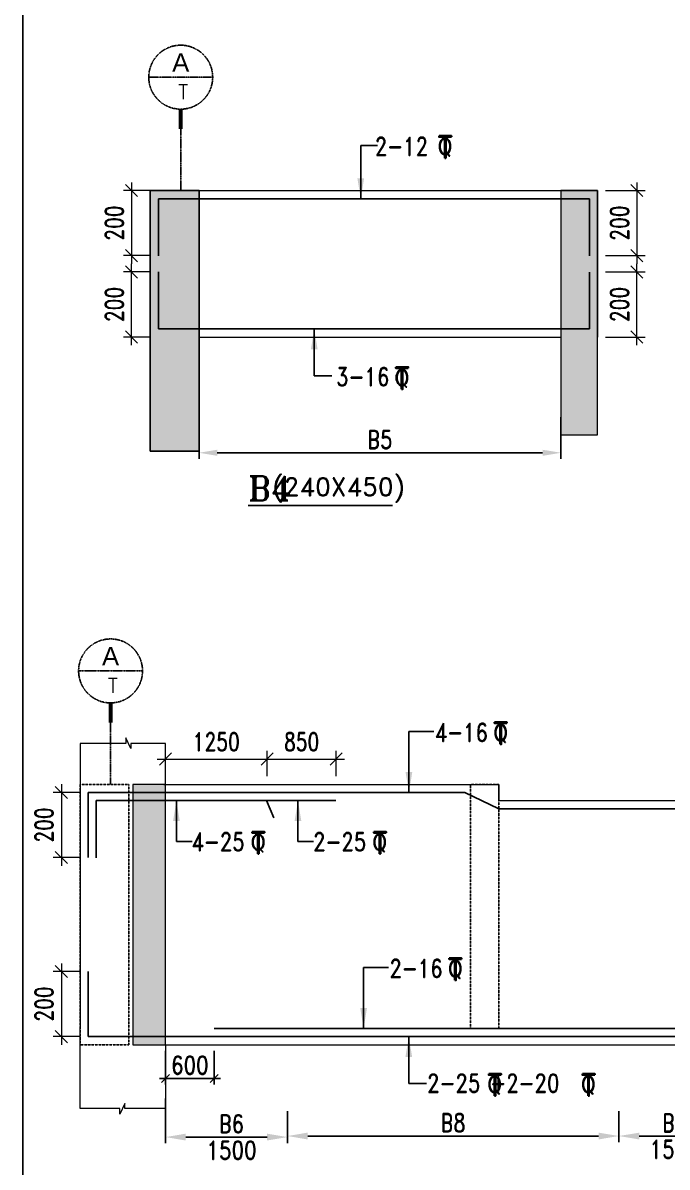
# Model space of a CAD drawing. Header units: millimetres. Extents: x 2061841 to 105821645, y -77612 to 48520811.
# Drawn here: x 2742622 to 2750544, y 29191 to 43251 of the extents above; entities that cross this region are included whole.
import ezdxf
from ezdxf.enums import TextEntityAlignment as Align

# ---------------------------------------------------------------- set-up
doc = ezdxf.new("R2010")
doc.units = ezdxf.units.MM
doc.header["$LTSCALE"] = 10
doc.header["$MEASUREMENT"] = 0
for name, pattern in [('$0$HIDDEN', [0.375, 0.25, -0.125]), ('BASEMENT COLUMN SETTING OUT-PART 2_R4$0$CENTER', [2, 1.25, -0.25, 0.25, -0.25]), ('CENTER', [2, 1.25, -0.25, 0.25, -0.25])]:
    doc.linetypes.add(name, pattern=pattern)
for name, color, linetype in [('A-Grid-Tower', 8, 'CENTER'), ('BASEMENT COLUMN SETTING OUT-PART 2_R4$0$A-GRID-MAIN', 2, 'BASEMENT COLUMN SETTING OUT-PART 2_R4$0$CENTER'), ('BEAM', 4, 'Continuous'), ('BEAM HATCH', 252, 'Continuous'), ('BEAM STIRRUPS', 3, 'Continuous'), ('BORDER', 5, 'Continuous'), ('LEADER', 3, 'Continuous'), ('REIN', 1, 'Continuous'), ('SHEET', 7, 'Continuous'), ('VIN_BEAM', 4, 'Continuous')]:
    doc.layers.add(name, color=color, linetype=linetype)
doc.layers.add('TEXT', color=2, linetype='Continuous', lineweight=25)
doc.layers.add('VIN_SLAB DIMENSION', color=3, linetype='Continuous', lineweight=13)
doc.styles.add('200', font='romand.shx', dxfattribs={"width": 0.8, "height": 225})
doc.styles.add('BASEMENT COLUMN SETTING OUT-PART 2_R4$0$MAS-TXTL', font='arial.ttf', dxfattribs={"height": 200})
doc.styles.add('BASEMENT COLUMN SETTING OUT-PART 2_R4$0$MAS-TXTS', font='romans.shx', dxfattribs={"width": 0.8, "height": 180})
doc.styles.add('PK', font='romand.shx', dxfattribs={"width": 0.7, "height": 225})
doc.styles.add('PRP 100', font='romand.shx', dxfattribs={"width": 0.75})
doc.styles.add('RD', font='romand.shx', dxfattribs={"width": 0.9, "height": 225})
doc.styles.add('ROMAND', font='romand', dxfattribs={"height": 200})
doc.styles.add('RT', font='romant.shx', dxfattribs={"height": 250})
doc.dimstyles.new('dim', dxfattribs={"dimtxt": 225, "dimasz": 150, "dimexe": 100, "dimexo": 100, "dimgap": 100, "dimtad": 1, "dimdec": 0, "dimlfac": -1, "dimrnd": 5, "dimdsep": 46, "dimtxsty": 'PRP 100', "dimblk": 'OBLIQUE', "dimcen": 1.5, "dimdle": 100, "dimclrd": 3, "dimclre": 3, "dimclrt": 2, "dimadec": 0, "dimazin": 0, "dimtfac": 1, "dimtdec": 0, "dimtix": 1, "dimtmove": 0, "dimatfit": 3, "dimldrblk": 'OBLIQUE', "dimfxl": 200, "dimlwd": -1, "dimlwe": -1, "dimarcsym": 0})
doc.dimstyles.new('GR', dxfattribs={"dimtxt": 225, "dimasz": 100, "dimexe": 50, "dimexo": 50, "dimgap": 40, "dimtad": 1, "dimdec": 0, "dimzin": 0, "dimdsep": 46, "dimtxsty": 'RD', "dimblk1": 'OBLIQUE', "dimblk2": 'OBLIQUE', "dimsah": 1, "dimcen": 0, "dimdle": 100, "dimclrd": 3, "dimclre": 3, "dimclrt": 2, "dimadec": 0, "dimazin": 0, "dimtfac": 1, "dimtdec": 0, "dimtix": 1, "dimtmove": 0, "dimatfit": 3, "dimfxl": 1, "dimtolj": 1, "dimtzin": 0, "dimarcsym": 0})
doc.dimstyles.new('GR2', dxfattribs={"dimtxt": 225, "dimasz": 100, "dimexe": 75, "dimexo": 75, "dimgap": 50, "dimtad": 1, "dimdec": 0, "dimdsep": 46, "dimtxsty": '200', "dimblk1": 'OBLIQUE', "dimblk2": 'OBLIQUE', "dimsah": 1, "dimcen": 50, "dimdle": 75, "dimclrd": 3, "dimclre": 3, "dimclrt": 2, "dimadec": 0, "dimazin": 0, "dimtfac": 1, "dimtdec": 0, "dimtix": 1, "dimtmove": 0, "dimatfit": 3, "dimldrblk": 'OBLIQUE', "dimfxl": 1, "dimtolj": 1, "dimtzin": 0, "dimarcsym": 0})

# ---------------------------------------------------------------- blocks, each defined once
blk = doc.blocks.new('*D1998')
at = {"layer": 'BEAM STIRRUPS', "color": 3, "lineweight": -2, "ltscale": 0.25, "transparency": 16777216}
for p, q in [((2744788, 38563), (2744788, 37894)), ((2749238, 38408), (2749238, 37894)), ((2749013, 37969), (2745013, 37969))]:
    blk.add_line(p, q, dxfattribs=at)
at = {"layer": 'BEAM STIRRUPS', "color": 3, "linetype": 'Continuous', "ltscale": 0.25, "transparency": 16777216}
for points in [[(2745013, 38006), (2745013, 37931), (2744788, 37969)], [(2749013, 38006), (2749013, 37931), (2749238, 37969)]]:
    blk.add_solid(points, dxfattribs=at)
at = {"layer": 'Defpoints', "color": 0, "linetype": 'Continuous', "ltscale": 0.25, "transparency": 16777216}
for p in [(2744788, 38638, 2), (2749238, 38483, 46), (2744788, 37969)]:
    blk.add_point(p, dxfattribs=at)
at = {"layer": 'BEAM STIRRUPS', "color": 2, "linetype": 'Continuous', "ltscale": 0.25, "transparency": 16777216, "insert": (2747013, 38131), "char_height": 225, "attachment_point": 5, "rotation": 360, "style": '200'}
blk.add_mtext('\\A1;B5', dxfattribs=at)
blk = doc.blocks.new('_Oblique')
at = {"color": 0, "linetype": 'ByBlock', "lineweight": -2}
blk.add_line((-0.5, -0.5), (0.5, 0.5), dxfattribs=at)
blk = doc.blocks.new('A$C33BE299A')
at = {"layer": 'SHEET', "color": 4, "style": 'ROMAND'}
for s, height, p in [('T', 170, (-16.2, 0)), ('Q', 125, (-14.4, 26.9))]:
    blk.add_text(s, height=height, dxfattribs=at).set_placement(p)
blk = doc.blocks.new('*D1838')
at = {"layer": 'Defpoints', "color": 0, "transparency": 16777216}
for p in [(2745625, 34205), (2744375, 33895, 0), (2745625, 33895, 0)]:
    blk.add_point(p, dxfattribs=at)
at = {"layer": 'VIN_SLAB DIMENSION', "color": 3, "transparency": 16777216}
for p, q in [((2744275, 34205), (2745725, 34205)), ((2744375, 33995), (2744375, 34305)), ((2745625, 33995), (2745625, 34305))]:
    blk.add_line(p, q, dxfattribs=at)
at = {"layer": 'VIN_SLAB DIMENSION', "color": 3, "transparency": 16777216, "xscale": 150, "yscale": 150, "zscale": 150, "rotation": 180}
blk.add_blockref('_Oblique', (2744375, 34205), dxfattribs=at)
at = {"layer": 'VIN_SLAB DIMENSION', "color": 3, "transparency": 16777216, "xscale": 150, "yscale": 150, "zscale": 150}
blk.add_blockref('_Oblique', (2745625, 34205), dxfattribs=at)
at = {"layer": 'VIN_SLAB DIMENSION', "color": 2, "transparency": 16777216, "insert": (2745000, 34418), "char_height": 225, "attachment_point": 5, "style": 'PRP 100'}
blk.add_mtext('1250', dxfattribs=at)
blk = doc.blocks.new('OBLIQUE')
blk = doc.blocks.new('*D1839')
at = {"layer": 'Defpoints', "color": 0, "transparency": 16777216}
for p in [(2746475, 34205), (2745625, 33895, 0), (2746475, 33895, 0)]:
    blk.add_point(p, dxfattribs=at)
at = {"layer": 'VIN_SLAB DIMENSION', "color": 3, "transparency": 16777216}
for p, q in [((2745525, 34205), (2746575, 34205)), ((2745625, 33995), (2745625, 34305)), ((2746475, 33995), (2746475, 34305))]:
    blk.add_line(p, q, dxfattribs=at)
at = {"layer": 'VIN_SLAB DIMENSION', "color": 3, "transparency": 16777216, "xscale": 150, "yscale": 150, "zscale": 150, "rotation": 180}
blk.add_blockref('_Oblique', (2745625, 34205), dxfattribs=at)
at = {"layer": 'VIN_SLAB DIMENSION', "color": 3, "transparency": 16777216, "xscale": 150, "yscale": 150, "zscale": 150}
blk.add_blockref('_Oblique', (2746475, 34205), dxfattribs=at)
at = {"layer": 'VIN_SLAB DIMENSION', "color": 2, "transparency": 16777216, "insert": (2746050, 34418), "char_height": 225, "attachment_point": 5, "style": 'PRP 100'}
blk.add_mtext('850', dxfattribs=at)
blk = doc.blocks.new('*D1840')
at = {"layer": 'BEAM', "color": 3, "lineweight": -2, "transparency": 16777216}
for p, q in [((2744375, 30620), (2744375, 30205)), ((2744975, 30620), (2744975, 30205)), ((2744300, 30280), (2745050, 30280))]:
    blk.add_line(p, q, dxfattribs=at)
at = {"layer": 'Defpoints', "color": 0, "transparency": 16777216}
for p in [(2744375, 30695, 0), (2744975, 30695, 0), (2744975, 30280)]:
    blk.add_point(p, dxfattribs=at)
at = {"layer": 'BEAM', "color": 3, "lineweight": -2, "transparency": 16777216, "xscale": 100, "yscale": 100, "zscale": 100, "rotation": 180}
blk.add_blockref('_Oblique', (2744375, 30280), dxfattribs=at)
at = {"layer": 'BEAM', "color": 3, "lineweight": -2, "transparency": 16777216, "xscale": 100, "yscale": 100, "zscale": 100}
blk.add_blockref('_Oblique', (2744975, 30280), dxfattribs=at)
at = {"layer": 'BEAM', "color": 2, "transparency": 16777216, "insert": (2744675, 30443), "char_height": 225, "attachment_point": 5, "style": '200'}
blk.add_mtext('\\A1;600', dxfattribs=at)
blk = doc.blocks.new('*D1892')
at = {"layer": 'BEAM', "color": 3, "lineweight": -2, "transparency": 16777216}
for p, q in [((2744375, 30034), (2744375, 29485)), ((2745875, 29879), (2745875, 29485)), ((2744625, 29560), (2745625, 29560))]:
    blk.add_line(p, q, dxfattribs=at)
at = {"layer": 'BEAM', "color": 3, "transparency": 16777216}
for points in [[(2744625, 29602), (2744625, 29518), (2744375, 29560)], [(2745625, 29602), (2745625, 29518), (2745875, 29560)]]:
    blk.add_solid(points, dxfattribs=at)
at = {"layer": 'Defpoints', "color": 0, "transparency": 16777216}
for p in [(2744375, 30109, 0), (2745875, 29954, 0), (2745875, 29560)]:
    blk.add_point(p, dxfattribs=at)
at = {"layer": 'BEAM', "color": 2, "transparency": 16777216, "char_height": 225, "attachment_point": 5, "style": '200'}
for s, insert in [('\\A1;B6', (2745188, 29723)), ('\\A1;1500', (2745188, 29398))]:
    blk.add_mtext(s, dxfattribs=dict(at, insert=insert))
blk = doc.blocks.new('*D1893')
at = {"layer": 'BEAM', "color": 3, "lineweight": -2, "transparency": 16777216}
for p, q in [((2751450, 30035), (2751450, 29498)), ((2749950, 29879), (2749950, 29498)), ((2751200, 29573), (2750200, 29573))]:
    blk.add_line(p, q, dxfattribs=at)
at = {"layer": 'BEAM', "color": 3, "transparency": 16777216}
for points in [[(2750200, 29614), (2750200, 29531), (2749950, 29573)], [(2751200, 29614), (2751200, 29531), (2751450, 29573)]]:
    blk.add_solid(points, dxfattribs=at)
at = {"layer": 'Defpoints', "color": 0, "transparency": 16777216}
for p in [(2751450, 30110, 0), (2749950, 29954, 0), (2749950, 29573)]:
    blk.add_point(p, dxfattribs=at)
at = {"layer": 'BEAM', "color": 2, "transparency": 16777216, "char_height": 225, "attachment_point": 5, "style": '200'}
for s, insert in [('\\A1;B6', (2750637, 29735)), ('\\A1;1500', (2750637, 29410))]:
    blk.add_mtext(s, dxfattribs=dict(at, insert=insert))
blk = doc.blocks.new('*D1894')
at = {"layer": 'BEAM', "color": 3, "lineweight": -2, "transparency": 16777216}
for p, q in [((2749950, 29879), (2749950, 29498)), ((2745875, 29804), (2745875, 29498)), ((2746125, 29573), (2749700, 29573))]:
    blk.add_line(p, q, dxfattribs=at)
at = {"layer": 'BEAM', "color": 3, "transparency": 16777216}
for points in [[(2746125, 29615), (2746125, 29531), (2745875, 29573)], [(2749700, 29615), (2749700, 29531), (2749950, 29573)]]:
    blk.add_solid(points, dxfattribs=at)
at = {"layer": 'Defpoints', "color": 0, "transparency": 16777216}
for p in [(2749950, 29954, 14), (2745875, 29879), (2749950, 29573)]:
    blk.add_point(p, dxfattribs=at)
at = {"layer": 'BEAM', "color": 2, "transparency": 16777216, "insert": (2747913, 29736), "char_height": 225, "attachment_point": 5, "style": '200'}
blk.add_mtext('\\A1;B8', dxfattribs=at)
blk = doc.blocks.new('BASEMENT COLUMN SETTING OUT-PART 2_R4$0$GRID TARGET1')
blk.add_wipeout([(393, -655), (392, -641), (392, -628), (390, -614), (389, -600), (387, -587), (384, -573), (381, -560), (377, -547), (373, -534), (369, -521), (364, -508), (359, -495), (353, -483), (347, -471), (340, -459), (333, -447), (325, -435), (318, -424), (309, -413), (301, -403), (292, -392), (282, -382), (273, -373), (263, -363), (252, -354), (242, -346), (231, -337), (220, -330), (208, -322), (196, -315), (184, -308), (172, -302), (160, -296), (147, -291), (134, -286), (121, -282), (108, -278), (95, -274), (82, -271), (68, -268), (55, -266), (41, -265), (27, -263), (14, -263), (0, -262), (-14, -263), (-27, -263), (-41, -265), (-55, -266), (-68, -268), (-82, -271), (-95, -274), (-108, -278), (-121, -282), (-134, -286), (-147, -291), (-160, -296), (-172, -302), (-184, -308), (-196, -315), (-208, -322), (-220, -330), (-231, -337), (-242, -346), (-252, -354), (-263, -363), (-273, -373), (-282, -382), (-292, -392), (-301, -403), (-309, -413), (-318, -424), (-325, -435), (-333, -447), (-340, -459), (-347, -471), (-353, -483), (-359, -495), (-364, -508), (-369, -521), (-373, -534), (-377, -547), (-381, -560), (-384, -573), (-387, -587), (-389, -600), (-390, -614), (-392, -628), (-392, -641), (-393, -655), (-392, -669), (-392, -682), (-390, -696), (-389, -710), (-387, -723), (-384, -737), (-381, -750), (-377, -763), (-373, -776), (-369, -789), (-364, -802), (-359, -815), (-353, -827), (-347, -839), (-340, -851), (-333, -863), (-325, -875), (-318, -886), (-309, -897), (-301, -907), (-292, -918), (-282, -928), (-273, -937), (-263, -947), (-252, -956), (-242, -964), (-231, -973), (-220, -981), (-208, -988), (-196, -995), (-184, -1002), (-172, -1008), (-160, -1014), (-147, -1019), (-134, -1024), (-121, -1028), (-108, -1032), (-95, -1036), (-82, -1039), (-68, -1042), (-55, -1044), (-41, -1046), (-27, -1047), (-14, -1047), (0, -1048), (14, -1047), (27, -1047), (41, -1046), (55, -1044), (68, -1042), (82, -1039), (95, -1036), (108, -1032), (121, -1028), (134, -1024), (147, -1019), (160, -1014), (172, -1008), (184, -1002), (196, -995), (208, -988), (220, -981), (231, -973), (242, -964), (252, -956), (263, -947), (273, -937), (282, -928), (292, -918), (301, -907), (309, -897), (318, -886), (325, -875), (333, -863), (340, -851), (347, -839), (353, -827), (359, -815), (364, -802), (369, -789), (373, -776), (377, -763), (381, -750), (384, -737), (387, -723), (389, -710), (390, -696), (392, -682), (392, -669)])
blk.add_line((-393, -655), (393, -655))
at = {"const_width": 48.8}
blk.add_lwpolyline([(0, -1048), (0, -1292)], dxfattribs=at)
blk.add_circle((0, -655), 393)
for tag, height, style, p in [('AS', 225, 'BASEMENT COLUMN SETTING OUT-PART 2_R4$0$MAS-TXTL', (0, -586)), ('REF', 180, 'BASEMENT COLUMN SETTING OUT-PART 2_R4$0$MAS-TXTS', (29, -925))]:
    blk.add_attdef(tag, text='', height=height, dxfattribs=dict(style=style)).set_placement(p, align=Align.CENTER)
blk = doc.blocks.new('*D1157')
at = {"layer": 'Defpoints', "color": 0, "transparency": 16777216}
for p in [(2744288, 41191, 52), (2743958, 40391), (2744288, 40391, 51)]:
    blk.add_point(p, dxfattribs=at)
at = {"layer": 'VIN_SLAB DIMENSION', "color": 3, "transparency": 16777216}
for p, q in [((2743958, 41291), (2743958, 40291)), ((2744188, 41191), (2743858, 41191)), ((2744188, 40391), (2743858, 40391))]:
    blk.add_line(p, q, dxfattribs=at)
at = {"layer": 'VIN_SLAB DIMENSION', "color": 3, "transparency": 16777216, "xscale": 150, "yscale": 150, "zscale": 150}
for p, rotation in [((2743958, 41191), 90), ((2743958, 40391), 270)]:
    blk.add_blockref('_Oblique', p, dxfattribs=dict(at, rotation=rotation))
at = {"layer": 'VIN_SLAB DIMENSION', "color": 2, "transparency": 16777216, "insert": (2743746, 40791), "char_height": 225, "attachment_point": 5, "rotation": 90, "style": 'PRP 100'}
blk.add_mtext('200', dxfattribs=at)
blk = doc.blocks.new('*D1158')
at = {"layer": 'Defpoints', "color": 0, "transparency": 16777216}
for p in [(2743958, 40191), (2744288, 40191, 51), (2744288, 39391, 52)]:
    blk.add_point(p, dxfattribs=at)
at = {"layer": 'VIN_SLAB DIMENSION', "color": 3, "transparency": 16777216}
for p, q in [((2743958, 39291), (2743958, 40291)), ((2744188, 40191), (2743858, 40191)), ((2744188, 39391), (2743858, 39391))]:
    blk.add_line(p, q, dxfattribs=at)
at = {"layer": 'VIN_SLAB DIMENSION', "color": 3, "transparency": 16777216, "xscale": 150, "yscale": 150, "zscale": 150}
for p, rotation in [((2743958, 40191), 90), ((2743958, 39391), 270)]:
    blk.add_blockref('_Oblique', p, dxfattribs=dict(at, rotation=rotation))
at = {"layer": 'VIN_SLAB DIMENSION', "color": 2, "transparency": 16777216, "insert": (2743746, 39791), "char_height": 225, "attachment_point": 5, "rotation": 90, "style": 'PRP 100'}
blk.add_mtext('200', dxfattribs=at)
blk = doc.blocks.new('*D1159')
at = {"layer": 'Defpoints', "color": 0, "transparency": 16777216}
for p in [(2749688, 41191, 52), (2749688, 40391, 51), (2750172, 40391)]:
    blk.add_point(p, dxfattribs=at)
at = {"layer": 'VIN_SLAB DIMENSION', "color": 3, "transparency": 16777216}
for p, q in [((2750172, 41291), (2750172, 40291)), ((2749788, 41191), (2750272, 41191)), ((2749788, 40391), (2750272, 40391))]:
    blk.add_line(p, q, dxfattribs=at)
at = {"layer": 'VIN_SLAB DIMENSION', "color": 3, "transparency": 16777216, "xscale": 150, "yscale": 150, "zscale": 150}
for p, rotation in [((2750172, 41191), 90), ((2750172, 40391), 270)]:
    blk.add_blockref('_Oblique', p, dxfattribs=dict(at, rotation=rotation))
at = {"layer": 'VIN_SLAB DIMENSION', "color": 2, "transparency": 16777216, "insert": (2749959, 40791), "char_height": 225, "attachment_point": 5, "rotation": 90, "style": 'PRP 100'}
blk.add_mtext('200', dxfattribs=at)
blk = doc.blocks.new('*D1160')
at = {"layer": 'Defpoints', "color": 0, "transparency": 16777216}
for p in [(2749688, 40191, 51), (2750172, 40191), (2749688, 39391, 52)]:
    blk.add_point(p, dxfattribs=at)
at = {"layer": 'VIN_SLAB DIMENSION', "color": 3, "transparency": 16777216}
for p, q in [((2750172, 39291), (2750172, 40291)), ((2749788, 40191), (2750272, 40191)), ((2749788, 39391), (2750272, 39391))]:
    blk.add_line(p, q, dxfattribs=at)
at = {"layer": 'VIN_SLAB DIMENSION', "color": 3, "transparency": 16777216, "xscale": 150, "yscale": 150, "zscale": 150}
for p, rotation in [((2750172, 40191), 90), ((2750172, 39391), 270)]:
    blk.add_blockref('_Oblique', p, dxfattribs=dict(at, rotation=rotation))
at = {"layer": 'VIN_SLAB DIMENSION', "color": 2, "transparency": 16777216, "insert": (2749959, 39791), "char_height": 225, "attachment_point": 5, "rotation": 90, "style": 'PRP 100'}
blk.add_mtext('200', dxfattribs=at)
blk = doc.blocks.new('*D1171')
at = {"layer": 'Defpoints', "color": 0, "transparency": 16777216}
for p in [(2743424, 33795, 52), (2743095, 32995), (2743424, 32995, 51)]:
    blk.add_point(p, dxfattribs=at)
at = {"layer": 'VIN_SLAB DIMENSION', "color": 3, "transparency": 16777216}
for p, q in [((2743095, 33895), (2743095, 32895)), ((2743324, 33795), (2742995, 33795)), ((2743324, 32995), (2742995, 32995))]:
    blk.add_line(p, q, dxfattribs=at)
at = {"layer": 'VIN_SLAB DIMENSION', "color": 3, "transparency": 16777216, "xscale": 150, "yscale": 150, "zscale": 150}
for p, rotation in [((2743095, 33795), 90), ((2743095, 32995), 270)]:
    blk.add_blockref('_Oblique', p, dxfattribs=dict(at, rotation=rotation))
at = {"layer": 'VIN_SLAB DIMENSION', "color": 2, "transparency": 16777216, "insert": (2742882, 33395), "char_height": 225, "attachment_point": 5, "rotation": 90, "style": 'PRP 100'}
blk.add_mtext('200', dxfattribs=at)
blk = doc.blocks.new('*D1172')
at = {"layer": 'Defpoints', "color": 0, "transparency": 16777216}
for p in [(2743424, 31595, 52), (2743095, 30795), (2743424, 30795, 51)]:
    blk.add_point(p, dxfattribs=at)
at = {"layer": 'VIN_SLAB DIMENSION', "color": 3, "transparency": 16777216}
for p, q in [((2743095, 31695), (2743095, 30695)), ((2743324, 31595), (2742995, 31595)), ((2743324, 30795), (2742995, 30795))]:
    blk.add_line(p, q, dxfattribs=at)
at = {"layer": 'VIN_SLAB DIMENSION', "color": 3, "transparency": 16777216, "xscale": 150, "yscale": 150, "zscale": 150}
for p, rotation in [((2743095, 31595), 90), ((2743095, 30795), 270)]:
    blk.add_blockref('_Oblique', p, dxfattribs=dict(at, rotation=rotation))
at = {"layer": 'VIN_SLAB DIMENSION', "color": 2, "transparency": 16777216, "insert": (2742882, 31195), "char_height": 225, "attachment_point": 5, "rotation": 90, "style": 'PRP 100'}
blk.add_mtext('200', dxfattribs=at)

msp = doc.modelspace()

# ---------------------------------------------------------------- hatches: boundary and pattern name
at = {"layer": 'BEAM HATCH'}
for points in [[(2744788.1, 41190.6), (2744187.8, 41190.6), (2744187.8, 37990.6), (2744788.1, 37990.6)], [(2749237.7, 41190.6), (2749237.7, 38190.6), (2749687.8, 38190.6), (2749687.8, 41190.6)], [(2744375, 33894.6), (2743975.2, 33894.6), (2743975.2, 30694.6), (2744375, 30694.6)]]:
    msp.add_hatch(color=252, dxfattribs=at).paths.add_polyline_path(points)

# ---------------------------------------------------------------- linework, layer by layer
at = {"layer": 'A-Grid-Tower', "color": 6}
for p, q in [((2744562.8, 41947.5), (2744562.8, 41190.6, -1.8)), ((2743700.2, 34651.5, 0), (2743700.2, 33894.6, 0))]:
    msp.add_line(p, q, dxfattribs=at)
at = {"layer": 'BEAM', "lineweight": 13}
for p, q in [((2744187.8, 41190.6), (2744187.8, 39390.6, 0)), ((2744788.1, 41190.6, 0), (2749687.8, 41190.6, 0)), ((2749687.8, 41190.6, 0), (2749687.8, 39390.6, 0)), ((2744788.1, 39390.6, 0), (2749237.7, 39390.6, 0)), ((2743887.7, 34465.2, -51.6), (2743887.7, 34394.6, -51.6)), ((2743950.8, 34333.6, -51.6), (2743887.7, 34465.2, -51.6)), ((2743325.2, 34394.6, 0), (2743325.2, 33894.6, 0)), ((2743887.7, 34394.6, -51.6), (2743325.2, 34394.6, 51.6)), ((2743950.8, 34394.6, -51.6), (2743950.8, 34333.6, -51.6)), ((2744375, 34394.6, 0), (2743950.8, 34394.6, -51.6)), ((2744375, 33894.6, 0), (2744375, 34394.6, 0)), ((2743325.2, 33894.6, 51.6), (2743325.2, 30894.6, 51.6)), ((2744355.5, 33894.6, 0), (2748475.2, 33894.6, 0)), ((2748475.2, 33694.6, 0), (2751875.2, 33694.6, 0)), ((2743325.2, 29911.6, 0), (2743325.2, 30894.6, 0)), ((2744355.5, 30694.6, 0), (2751875.2, 30694.6, 0)), ((2744375, 30694.6, 0), (2744375, 29911.6, 0)), ((2743877.6, 29972.6, -51.6), (2743814.5, 29841, -51.6)), ((2743877.6, 29911.6, -51.6), (2743877.6, 29972.6, -51.6)), ((2743814.5, 29911.6, -51.6), (2743325.2, 29911.6, 51.6)), ((2743814.5, 29841, -51.6), (2743814.5, 29911.6, -51.6)), ((2744375, 29911.6, 0), (2743877.6, 29911.6, -51.6))]:
    msp.add_line(p, q, dxfattribs=at)
at = {"layer": 'BEAM'}
msp.add_line((2748475.2, 33894.6, 0), (2748475.2, 33694.6, 0), dxfattribs=at)
at = {"layer": 'BEAM', "lineweight": 13, "elevation": 0}
msp.add_lwpolyline([(2749237.7, 41190.6), (2749237.7, 38190.6), (2749687.8, 38190.6), (2749687.8, 41190.6), (2749237.7, 41190.6), (2749237.7, 40927.7)], dxfattribs=at)
msp.add_lwpolyline([(2744375, 33894.6), (2743975.2, 33894.6), (2743975.2, 30694.6), (2744375, 30694.6)], close=True, dxfattribs=at)
at = {"layer": 'BORDER'}
msp.add_lwpolyline([(2742621.9, -702.5), (2832621.9, -702.5), (2832621.9, 59297.5), (2742621.9, 59297.5)], close=True, dxfattribs=at)
at = {"layer": 'REIN'}
for p, q in [((2744287.8, 41090.6, 0), (2749587.9, 41090.6, 0)), ((2744287.8, 41090.6, 0), (2744287.8, 40390.6)), ((2749587.9, 41090.6), (2749587.9, 40387.2, 0)), ((2744287.8, 40190.6), (2744287.8, 39490.6, 0)), ((2749587.9, 40190.2, 0), (2749587.9, 39490.6, 0)), ((2744287.8, 39490.6, 0), (2749587.9, 39490.6, 0)), ((2743424.4, 33794.6, 51.6), (2748056.3, 33794.6, 5.1)), ((2743424.4, 33794.6, 154.7), (2743424.4, 32994.6, 154.7)), ((2748475.2, 33594.6, 0), (2748056.3, 33794.6, 5.1)), ((2743524.4, 33694.6, 154.7), (2746469.2, 33694.6, 0)), ((2743524.4, 33694.6, 154.7), (2743524.4, 32993, 154.7)), ((2745619.6, 33694.6, 0), (2745709.7, 33484.4, 0)), ((2748475.2, 33594.6, 0), (2751770.7, 33594.6, 0)), ((2743424.4, 31594.6, 154.7), (2743424.4, 30794.6, 154.7)), ((2743424.4, 30794.6, 154.7), (2751671.6, 30794.6, 0)), ((2744975.6, 30894.6, 0), (2750850.2, 30894.6, 0))]:
    msp.add_line(p, q, dxfattribs=at)
at = {"layer": 'VIN_BEAM', "elevation": 0}
msp.add_lwpolyline([(2744788.1, 41190.6), (2744187.8, 41190.6), (2744187.8, 37990.6), (2744788.1, 37990.6)], close=True, dxfattribs=at)
at = {"layer": 'VIN_BEAM', "linetype": '$0$HIDDEN', "elevation": 0}
for points in [[(2743925.2, 33894.6), (2743325.2, 33894.6), (2743325.2, 30694.6), (2743925.2, 30694.6)], [(2748125.2, 33894.6), (2748475.2, 33894.6), (2748475.2, 30894.6), (2748125.2, 30894.6)]]:
    msp.add_lwpolyline(points, close=True, dxfattribs=at)

# ---------------------------------------------------------------- block references
at = {"layer": 'TEXT', "color": 2, "xscale": 1.600000001490116, "yscale": 1.600000001490116, "zscale": 1.600000001490116}
msp.add_blockref('A$C33BE299A', (2747741.9, 41590.7, 243658), dxfattribs=at)
at = {"layer": 'TEXT', "color": 1, "xscale": 1.600000001490116, "yscale": 1.600000001490116, "zscale": 1.600000001490116}
for p in [(2747211.3, 38749.1, 243658.3), (2748425.1, 34386.4, 243658.3), (2745443.8, 33041, 243658.3), (2746938.8, 33041, 243658.3), (2747868, 31486.4, 243658.3), (2748352.5, 30065.3, 243670.3), (2749504, 30065.3, 243670.3)]:
    msp.add_blockref('A$C33BE299A', p, dxfattribs=at)

# ---------------------------------------------------------------- texts
at = {"layer": 'TEXT', "color": 2, "style": 'PK', "width": 0.8}
for s, p in [('2-12', (2746949.1, 41620.9, -0.2)), ('3-16', (2746474.1, 38790.7, -0.2)), ('4-16', (2747686.2, 34419.8, -0.2)), ('4-25', (2744694.6, 33076.9, 0)), ('2-25', (2746189.6, 33076.9, 0)), ('2-16', (2747129.1, 31519.8, -0.2))]:
    msp.add_text(s, height=225, dxfattribs=at).set_placement(p)
at = {"layer": 'TEXT', "color": 1, "style": 'RT'}
msp.add_text('%%UB4      ', height=300, dxfattribs=at).set_placement((2746278.6, 37531.8, 0), align=Align.MIDDLE_CENTER)
at = {"layer": 'TEXT', "color": 2, "style": 'RD'}
msp.add_text('(240X450)', height=225, dxfattribs=at).set_placement((2745695, 37437.8, 0))
at = {"layer": 'TEXT', "color": 2, "style": 'PK', "width": 0.8}
msp.add_text('2-25 +2-20', height=225, rotation=0, dxfattribs=at).set_placement((2747592.5, 30109, 12))

# ---------------------------------------------------------------- dimensions: what is measured, and where the dimension line sits
at = {"layer": 'BEAM'}
dim = msp.add_linear_dim(base=(2744975, 30280.1), p1=(2744375, 30694.6, 0), p2=(2744975, 30694.6, 0), dimstyle='GR2', override={"dimldrblk": 'OBLIQUE'}, dxfattribs=at)
dim.commit()
dim.dimension.update_dxf_attribs({"geometry": '*D1840', "text_midpoint": (2744675, 30442.6)})
dim = msp.add_linear_dim(base=(2745875, 29560, 0.1), p1=(2744375, 30109.3, 0.1), p2=(2745875, 29954.2, 0.1), text='B6\\X1500', dimstyle='GR2', override={"dimasz": 250, "dimtxsty": '200', "dimldrblk": 'OBLIQUE'}, dxfattribs=at)
dim.commit()
dim.dimension.update_dxf_attribs({"geometry": '*D1892', "text_midpoint": (2745187.8, 29560, 0.1), "dimtype": 160})
dim = msp.add_linear_dim(base=(2749950.2, 29572.8, 51.6), p1=(2751450.2, 30109.6, 51.6), p2=(2749950.2, 29954.2, 51.6), angle=180, text='B6\\X1500', dimstyle='GR2', override={"dimasz": 250, "dimtxsty": '200', "dimldrblk": 'OBLIQUE'}, dxfattribs=at)
dim.commit()
dim.dimension.update_dxf_attribs({"geometry": '*D1893', "text_midpoint": (2750637.4, 29572.8, 51.6), "dimtype": 160})
dim = msp.add_linear_dim(base=(2749950.2, 29573.2, 0.1), p1=(2745875, 29879.2, 0.1), p2=(2749950.2, 29954.2, 14.1), text='B8', dimstyle='GR2', override={"dimasz": 250, "dimtxsty": '200', "dimldrblk": 'OBLIQUE'}, dxfattribs=at)
dim.commit()
dim.dimension.update_dxf_attribs({"geometry": '*D1894', "text_midpoint": (2747912.6, 29735.7, 0.1)})
at = {"layer": 'BEAM STIRRUPS', "linetype": 'Continuous', "ltscale": 0.25}
dim = msp.add_linear_dim(base=(2744788.1, 37968.7, 0), p1=(2749237.7, 38482.6, 46.4), p2=(2744788.1, 38638.4, 1.6), angle=179.99996, text='B5', dimstyle='GR2', override={"dimasz": 225, "dimtxsty": '200', "dimfxl": 3, "dimarcsym": 2}, dxfattribs=at)
dim.commit()
dim.dimension.update_dxf_attribs({"geometry": '*D1998', "text_midpoint": (2747012.9, 37968.7, 0), "dimtype": 160})
at = {"layer": 'VIN_SLAB DIMENSION'}
for base, p1, p2, angle, picture, middle in [((2743958, 40390.6), (2744287.8, 41190.6, 51.6), (2744287.8, 40390.6, 51.2), 90, '*D1157', (2743745.5, 40790.6)), ((2750171.7, 40390.6, 0), (2749687.9, 41190.6, 51.6), (2749687.9, 40390.6, 51.2), 90, '*D1159', (2749959.2, 40790.6, 0)), ((2743958, 40190.6), (2744287.8, 39390.6, 51.6), (2744287.8, 40190.6, 51.2), 270, '*D1158', (2743745.5, 39790.6)), ((2750171.7, 40190.6, 0), (2749687.9, 39390.6, 51.6), (2749687.9, 40190.6, 51.2), 270, '*D1160', (2749959.2, 39790.6, 0)), ((2743094.5, 32994.6, 154.7), (2743424.4, 33794.6, 206.3), (2743424.4, 32994.6, 205.9), 90, '*D1171', (2742882, 33394.6, 154.7)), ((2743094.5, 30794.6, 154.7), (2743424.4, 31594.6, 206.3), (2743424.4, 30794.6, 205.9), 90, '*D1172', (2742882, 31194.6, 154.7))]:
    dim = msp.add_linear_dim(base=base, p1=p1, p2=p2, angle=angle, text='200', dimstyle='dim', dxfattribs=at)
    dim.commit()
    dim.dimension.update_dxf_attribs({"geometry": picture, "text_midpoint": middle})
for base, p1, p2, picture, middle in [((2745625, 34205.3, 0), (2744375, 33894.6, 0), (2745625, 33894.6, 0), '*D1838', (2745000, 34417.8, 0)), ((2746475, 34205.3, 0), (2745625, 33894.6, 0), (2746475, 33894.6, 0), '*D1839', (2746050, 34417.8, 0))]:
    dim = msp.add_linear_dim(base=base, p1=p1, p2=p2, dimstyle='dim', dxfattribs=at)
    dim.commit()
    dim.dimension.update_dxf_attribs({"geometry": picture, "text_midpoint": middle})

# ---------------------------------------------------------------- leaders
at = {"layer": 'LEADER', "color": 3}
for points in [[(2746776.7, 41090.2, 0), (2746776.7, 41743.5, 0), (2746982.3, 41743.5, 0)], [(2746204.5, 39490.6, 0), (2746204.5, 38913.4, 0), (2746422.5, 38913.4, 0)], [(2747368.9, 33794.2, 0), (2747368.9, 34542.4, 0), (2747676.4, 34542.4, 0)], [(2744509.8, 33694.6, 0), (2744509.8, 33191.8, 0), (2744701.8, 33191.8, 0)], [(2746004.8, 33694.6, 0), (2746004.8, 33191.8, 0), (2746196.8, 33191.8, 0)], [(2746811.8, 30894.2, 0), (2746811.8, 31642.4, 0), (2747119.3, 31642.4, 0)], [(2747367.5, 30794.6, 12), (2747367.5, 30217.4, 12), (2747585.6, 30217.4, 12)]]:
    msp.add_leader(points, dimstyle='GR', override={"dimasz": 250}, dxfattribs=at)

# ---------------------------------------------------------------- next in the draw order: block references
at = {"layer": 'BASEMENT COLUMN SETTING OUT-PART 2_R4$0$A-GRID-MAIN', "color": 240, "true_color": 0xed1f24}
for p in [(2744562.8, 43239.2), (2743700.2, 35943.3, 0)]:
    msp.add_blockref('BASEMENT COLUMN SETTING OUT-PART 2_R4$0$GRID TARGET1', p, dxfattribs=at).add_auto_attribs({'REF': 'T', 'AS': 'A'})

doc.saveas('drawing.dxf')
